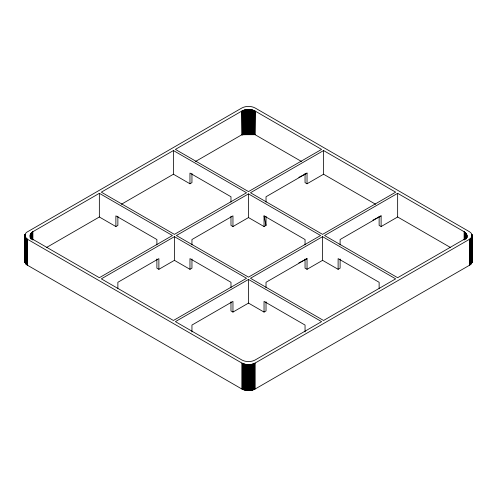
<?xml version="1.0" encoding="UTF-8"?>
<svg xmlns="http://www.w3.org/2000/svg" width="497" height="497" viewBox="0 0 497 497"><rect width="100%" height="100%" fill="white"/><g stroke="black" fill="none" stroke-linecap="round" stroke-linejoin="round"><path stroke-width="0.75" d="M466.857 237.603L466.64 234.335L464.527 231.944L397.65 193.321L324.566 235.516L397.65 277.711L464.123 239.337L466.093 237.659L466.857 235.684M466.733 237.684L466.745 234.671L466.82 237.554L466.82 235.006M466.621 237.349L466.64 234.335L466.64 237.392M472.15 235.348L471.386 233.373L469.416 231.695L255.116 107.973C251.078 105.842 245.922 105.842 241.884 107.973L26.807 232.205L25.614 233.373L24.887 235.006L24.85 261.652L25.614 263.627L27.583 265.305L241.884 389.027L245.332 390.288L249.382 390.586L252.582 390.064L252.743 364.053L255.116 363.058L469.416 239.337L471.386 237.659L472.15 235.684M466.466 237.026L466.49 234.012L466.49 237.063M251.998 390.213L252.215 364.195L252.743 364.053L252.582 390.064M466.267 238.206L466.31 233.689L466.31 238.268M466.037 238.647L466.093 233.373L466.093 237.951M251.383 390.344L251.668 364.32L252.215 364.195L252.582 387.778M465.77 239.1L465.844 233.062L465.844 239.175M465.155 238.523L465.242 232.484L465.242 238.591M465.478 238.802L465.559 232.77L465.559 238.877M464.794 239.001L464.9 232.205L464.9 239.082M251.998 387.927L251.668 364.32L251.109 364.425L250.699 390.456M464.397 239.504L464.527 231.944L464.527 239.585M195.557 161.45L241.884 134.706L255.116 134.706L255.116 111.03L254.688 134.47L254.234 134.252L254.688 110.794C250.705 108.924 245.785 108.955 241.884 111.03L175.41 149.404L248.5 191.6L321.584 149.404L254.688 110.794L254.688 134.47L301.443 161.45M253.756 134.053L253.259 133.873L253.756 110.377L253.756 134.053L254.234 134.252L254.234 110.576L253.756 134.053L241.884 134.706L241.884 111.03L242.312 134.47L241.884 134.706L254.688 134.47M254.234 134.252L241.884 134.706L244.785 133.563L244.251 110.036L244.251 133.712L241.884 134.706L252.215 133.569L252.743 110.036L252.743 133.712L253.259 133.873L253.259 110.197L252.743 133.712L241.884 134.706L247.034 133.19L252.743 133.712M252.215 133.569L252.215 109.887L251.668 133.438L241.884 134.706L247.034 133.19L246.456 109.576L246.456 133.252L241.884 134.706L249.382 133.146L249.96 109.514L249.96 133.19L241.884 134.706L245.332 133.438L245.332 109.762L245.891 133.339L241.884 134.706L253.259 133.873M249.96 133.19L250.538 109.576L250.538 133.252L241.884 134.706L247.618 133.146L247.618 109.47L248.208 133.121L241.884 134.706L251.109 133.339L251.668 109.762L251.668 133.438M250.538 133.252L251.109 109.657L251.109 133.339M24.85 235.348L24.887 235.006L24.887 261.994L24.962 234.671L24.962 262.329L25.074 234.335L25.074 262.664L25.217 237.026L24.85 235.684M24.85 261.316L25.074 260.304M252.743 390.021L255.116 389.027L469.416 265.305L471.386 263.627L472.15 261.652M30.143 235.684L30.907 237.659L32.877 239.337L99.35 277.711L172.434 235.516L99.35 193.321L32.473 231.944L30.36 234.335L30.18 237.572M173.428 150.554L101.332 192.171L174.422 234.373L246.518 192.749L173.428 150.554L173.428 174.23L121.361 204.286M46.308 247.618L99.35 216.996L115.882 226.545L117.87 225.396L117.87 216.232M173.428 174.23L189.966 183.772L191.948 182.629L191.948 173.465M174.422 236.659L101.332 278.86L173.428 320.484L246.518 278.283L174.422 236.659L174.422 260.341L189.966 269.312L191.948 268.169L191.948 258.999M248.5 193.892L176.404 235.516L248.5 277.14L320.596 235.516L248.5 193.892L248.5 217.568L264.044 226.545L266.025 225.396L266.025 216.232M323.572 150.554L250.482 192.749L322.578 234.373L395.668 192.171L323.572 150.554L323.572 174.23L375.639 204.286M305.052 173.465L305.052 182.629L307.034 183.772L307.034 173.08L266.025 196.756L266.025 202.105M156.89 258.999L156.89 268.169L158.878 269.312L174.422 260.341M230.975 216.232L230.975 225.396L232.956 226.545L248.5 217.568M307.034 183.772L323.572 174.23M248.5 279.432L175.41 321.627L241.884 360.008C245.922 362.139 251.078 362.139 255.116 360.008L321.584 321.627L248.5 279.432L248.5 303.108L264.044 312.079L266.025 310.936L266.025 301.772M322.578 236.659L250.482 278.283L323.572 320.484L395.668 278.86L322.578 236.659L322.578 260.341L307.034 269.312L305.052 268.169L305.052 258.999M307.034 269.312L307.034 258.62L266.025 282.296L266.025 287.639M379.13 216.232L379.13 225.396L381.112 226.545L381.112 215.853L340.11 239.529L340.11 244.872M230.975 301.772L230.975 310.936L232.956 312.079L248.5 303.108M381.112 226.545L397.65 216.996L450.692 247.618M322.578 260.341L338.122 269.312L340.11 268.169L340.11 258.999M298.846 177.373L307.034 173.08M372.924 220.14L381.112 215.853M298.846 262.913L307.034 258.62M243.735 133.873L242.312 134.47L242.312 110.794L242.766 134.252L242.766 110.576L243.244 134.053L243.244 110.377L243.735 133.873L243.735 110.197L244.251 133.712M241.884 134.706L248.792 133.121L249.382 109.47L249.382 133.146M250.538 388.188L250.538 364.512L251.109 364.425L251.383 388.051M27.583 265.305L27.583 239.337L27.186 265.056L27.186 239.088L26.807 264.795L26.807 238.827L26.465 264.522L26.465 238.554L26.148 264.23L26.148 238.268L25.863 263.938L25.863 237.97L25.614 263.627L25.614 237.659L25.397 263.311L25.397 237.349L25.217 262.988L25.217 237.026L27.583 239.337L241.884 363.058L245.891 364.425L250.538 364.512L250.538 390.48M264.044 226.545L264.044 215.853L305.052 239.529L305.052 244.872M471.926 260.304L472.15 261.316M264.044 215.853L266.025 225.396M247.618 133.146L247.034 109.514L247.034 133.19M246.456 133.252L245.891 109.657L245.891 133.339M245.332 133.438L244.785 109.887L244.785 133.563M32.603 239.504L32.473 231.944L32.473 239.585M32.206 239.001L32.1 232.205L32.1 239.082M31.845 238.523L31.752 232.478L31.752 238.591M31.522 238.802L31.441 232.77L31.441 238.877M31.23 239.1L31.156 233.062L31.156 239.175M30.963 238.647L30.907 233.373L30.907 237.951M30.733 238.206L30.69 233.689L30.69 238.268M30.534 237.026L30.51 234.012L30.51 237.063M30.379 237.349L30.36 234.335L30.36 237.392M30.267 237.684L30.255 234.671L30.255 236.963M472.113 235.006L472.113 261.994M472.038 234.671L472.038 262.329M471.926 234.335L471.926 262.664M471.783 237.026L471.783 262.988M471.603 237.342L471.603 263.311M471.386 237.659L471.386 263.627M471.131 237.97L471.131 263.938M470.852 238.268L470.852 264.23M470.535 238.554L470.535 264.516M470.193 238.827L470.193 264.795M469.814 239.088L469.814 265.056M469.416 239.337L469.416 265.305M466.857 235.348L466.857 237.672M464.123 231.695L464.123 240.101M397.65 193.321L397.65 216.996M379.13 288.403L379.13 282.296L338.122 258.62L338.122 269.312M305.052 331.94L305.052 325.063L264.044 301.387L264.044 312.079M255.116 363.058L255.116 389.027M254.688 363.295L254.688 389.263M254.234 363.512L254.234 389.474M253.756 363.711L253.756 389.673M253.259 363.891L253.259 389.859M252.215 364.195L252.215 390.164M251.668 364.32L251.668 390.288M251.109 364.425L251.109 390.393M249.96 364.574L249.96 390.543M249.382 364.618L249.382 390.586M248.792 109.446L248.792 133.121L248.208 109.446L248.208 133.121M248.792 364.636L248.792 390.605M248.208 364.636L248.208 390.605M247.618 364.618L247.618 390.586M247.034 364.574L247.034 390.543M246.456 364.512L246.456 390.48M245.891 364.425L245.891 390.393M245.332 364.326L245.332 390.288M244.785 364.195L244.785 390.164M244.251 364.053L244.251 390.021M243.735 363.891L243.735 389.859M243.244 363.711L243.244 389.673M242.766 363.512L242.766 389.474M242.312 363.295L242.312 389.263M241.884 363.058L241.884 389.027M232.956 226.545L232.956 215.853L191.948 239.529L191.948 244.872M232.956 312.079L232.956 301.387L191.948 325.063L191.948 331.94M230.975 202.105L230.975 196.756L189.966 173.08L189.966 183.772M230.975 287.639L230.975 282.296L189.966 258.62L189.966 269.312M158.878 269.312L158.878 258.62L117.87 282.296L117.87 288.403M156.89 244.872L156.89 239.529L115.882 215.853L115.882 226.545M99.35 193.321L99.35 216.996M32.877 231.695L32.877 240.101"/></g></svg>
